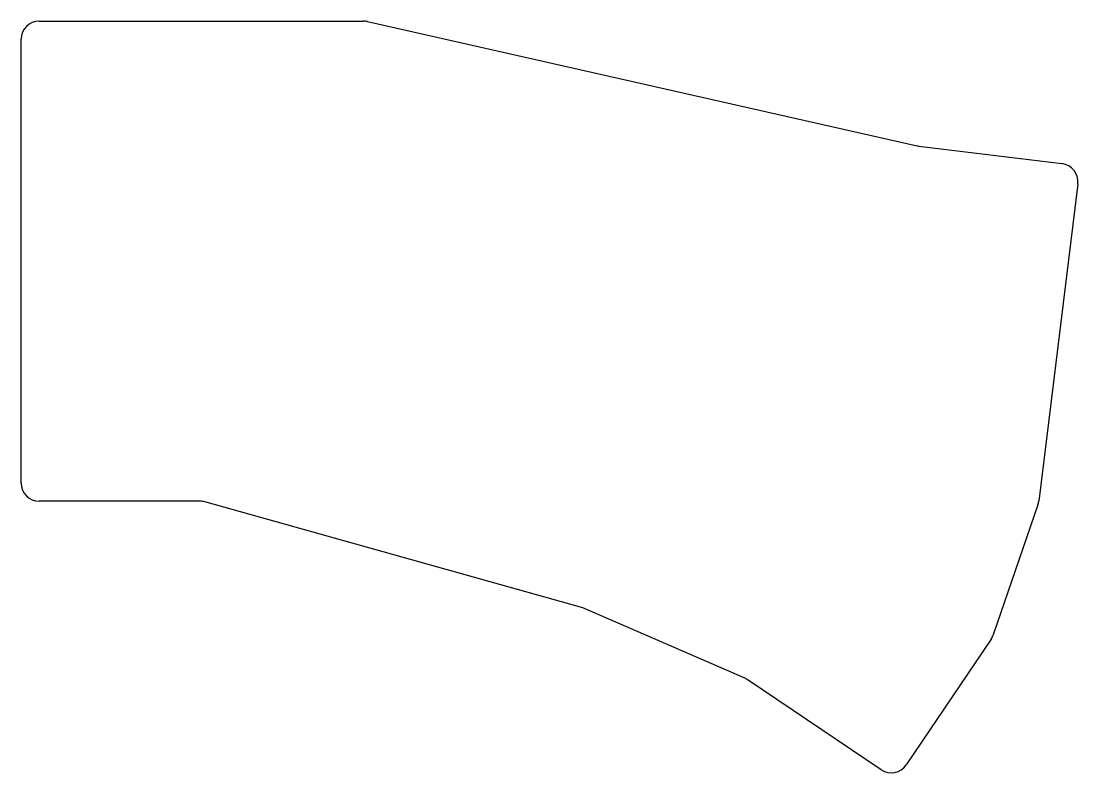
# Model space of a CAD drawing. Header units: millimetres. Extents: x 220 to 337, y -199 to -116.
import ezdxf

# ---------------------------------------------------------------- set-up
doc = ezdxf.new("R2010")
doc.units = ezdxf.units.MM

msp = doc.modelspace()

# ---------------------------------------------------------------- linework, layer by layer
for p, q in [((222, -116.5), (257.78, -116.5)), ((258.22, -116.55), (318.83, -130.26)), ((220, -167.5), (220, -118.5)), ((319.03, -130.3), (334.81, -132.23)), ((336.55, -134.46), (332.25, -169.49)), ((239.72, -169.5), (222, -169.5)), ((281.69, -181.19), (240.26, -169.57)), ((332.16, -169.89), (327.23, -184.27)), ((299.77, -189.02), (281.95, -181.28)), ((327, -184.74), (317.64, -198.61)), ((314.86, -199.15), (300.09, -189.19))]:
    msp.add_line(p, q)
for centre, start, end in [((222, -118.5), 90, 180), ((257.78, -118.5), 77.2533, 90), ((319.27, -128.31), 257.2533, 263), ((334.57, -134.22), 353, 83), ((222, -167.5), 180, 270), ((239.72, -171.5), 74.3348, 90), ((330.27, -169.25), 341.088, 353), ((281.15, -183.12), 66.5455, 74.3348), ((325.34, -183.62), 326, 341.088), ((298.98, -190.85), 56, 66.5455), ((315.98, -197.5), 236, 326)]:
    msp.add_arc(centre, 2, start, end)

doc.saveas('drawing.dxf')
